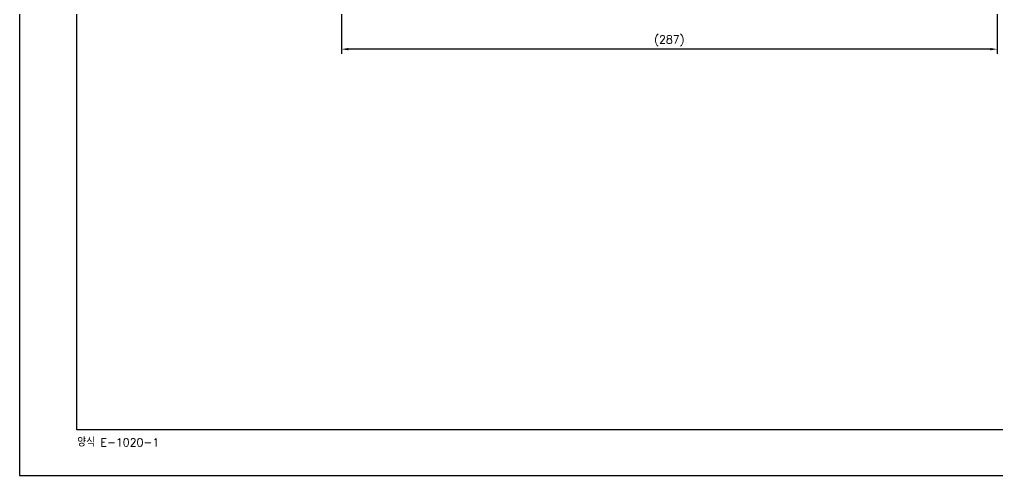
# Model space of a CAD drawing. Extents: x 12221 to 13062, y -5839 to -5245.
# Drawn here: x 12220.5 to 12648.1, y -5838.9 to -5639.4 of the extents above; entities that cross this region are included whole.
import ezdxf

# ---------------------------------------------------------------- set-up
doc = ezdxf.new("R2010")
doc.units = 0
doc.header["$LTSCALE"] = 7
doc.header["$MEASUREMENT"] = 0
doc.layers.get('0').update_dxf_attribs({"color": 2, "linetype": 'CONTINUOUS'})
for name, color, linetype in [('DIM', 2, 'CONTINUOUS'), ('DWG', 7, 'CONTINUOUS'), ('TXT', 5, 'CONTINUOUS')]:
    doc.layers.add(name, color=color, linetype=linetype)
doc.styles.add('GHS', font='ROMANS.shx', dxfattribs={"bigfont": 'GHS.shx'})

# ---------------------------------------------------------------- blocks, each defined once
blk = doc.blocks.new('BORDER')
for p, q in [((0, 1), (0, 0)), ((0, 0), (1, 0))]:
    blk.add_line(p, q)

msp = doc.modelspace()

# ---------------------------------------------------------------- linework, layer by layer
at = {"layer": 'DIM'}
for p, q in [((12648, -5460.6), (12648, -5654.37)), ((12361.25, -5616.8), (12361.25, -5654.37)), ((12645, -5652.37), (12364.25, -5652.37))]:
    msp.add_line(p, q, dxfattribs=at)
for points in [[(12364.25, -5651.87), (12364.25, -5652.87), (12361.25, -5652.37)], [(12645, -5651.87), (12645, -5652.87), (12648, -5652.37)]]:
    msp.add_solid(points, dxfattribs=at)
at = {"layer": 'TXT'}
for p, q in [((12245.51, -5818.95), (12245.51, -5264.95)), ((13031.51, -5818.95), (12245.51, -5818.95))]:
    msp.add_line(p, q, dxfattribs=at)

# ---------------------------------------------------------------- block references
at = {"xscale": 841, "yscale": 594, "zscale": 841}
msp.add_blockref('BORDER', (12220.51, -5838.95), dxfattribs=at)

# ---------------------------------------------------------------- texts
at = {"layer": 'DIM', "insert": (12504.63, -5648.7), "char_height": 3.5, "attachment_point": 5, "style": 'GHS'}
msp.add_mtext('\\A1;(287)', dxfattribs=at)
at = {"layer": 'DWG', "style": 'GHS'}
msp.add_text('양식 E-1020-1', height=3.5, dxfattribs=at).set_placement((12245.77, -5826.23))

doc.saveas('drawing.dxf')
